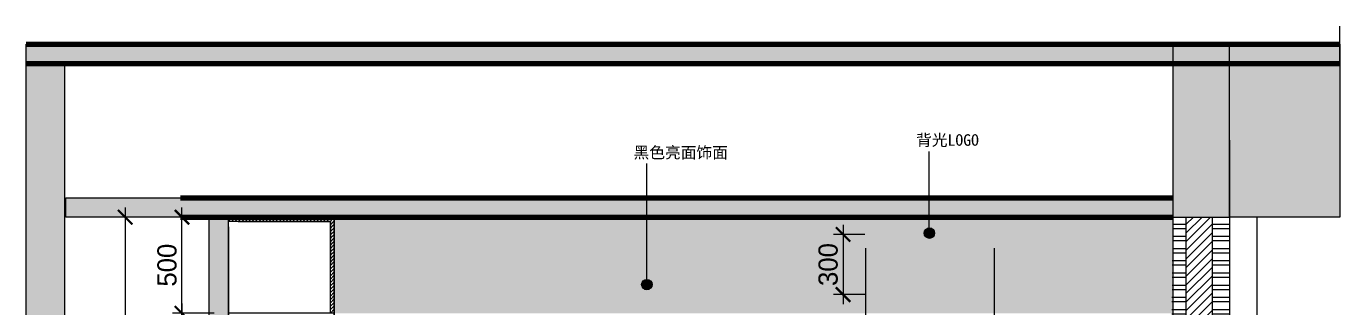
# Model space of a CAD drawing. Header units: millimetres. Extents: x 346472 to 732256, y -34068 to -15883.
# Drawn here: x 721211 to 728046, y -28002 to -26537 of the extents above; entities that cross this region are included whole.
import ezdxf

# ---------------------------------------------------------------- set-up
doc = ezdxf.new("R2010")
doc.units = ezdxf.units.MM
doc.header["$LTSCALE"] = 7
doc.header["$PDMODE"] = 3
doc.layers.get('0').update_dxf_attribs({"lineweight": 0})
doc.layers.add('1', color=1, linetype='Continuous')
for name, color, linetype, lineweight in [('3', 3, 'Continuous', 0), ('PLAN', 1, 'Continuous', 0), ('QUOTE', 251, 'Continuous', 5), ('SECTION', 7, 'Continuous', 5)]:
    doc.layers.add(name, color=color, linetype=linetype, lineweight=lineweight)
doc.styles.get("Standard").update_dxf_attribs({"font": 'STKaiti.ttf'})
doc.styles.add('style1', font='')
doc.styles.get('style1').set_extended_font_data('Century Gothic')
doc.dimstyles.new('1-50', dxfattribs={"dimscale": 50, "dimtxt": 2, "dimasz": 1.5, "dimexe": 1, "dimexo": 1.5, "dimgap": 0.5, "dimtad": 1, "dimdec": 0, "dimzin": 0, "dimdsep": 46, "dimtxsty": 'style1', "dimblk": 'ARCHTICK', "dimcen": 0, "dimdle": 1, "dimclrd": 256, "dimclre": 256, "dimclrt": 30, "dimadec": 0, "dimazin": 0, "dimtfac": 100, "dimtdec": 0, "dimtix": 1, "dimtmove": 2, "dimatfit": 3, "dimldrblk": 'arrow', "dimfxl": 250, "dimtolj": 1, "dimtzin": 0, "dimlwd": -1, "dimlwe": -1, "dimarcsym": 2})

# ---------------------------------------------------------------- blocks, each defined once
blk = doc.blocks.new('EA7')
h = blk.add_hatch(color=255)
h.dxf.hatch_style = 1
h.paths.add_polyline_path([(3949, -3278), (3366, -3278), (3366, -2971), (3949, -2971, 1.076929), (3949, -2860), (3326, -2860, 0.408863), (3245, -2943), (3245, -3723, 0.419585), (3329, -3806), (3949, -3806, 1.074172), (3949, -3696), (3366, -3696), (3366, -3388), (3949, -3388, 1.074172)])
h.paths.add_polyline_path([(4638, -2886, 0.698099), (4525, -2886), (4124, -3742, 0.994612), (4223, -3784), (4361, -3489), (4802, -3489), (4941, -3787, 1.005813), (5037, -3738)])
h.paths.add_polyline_path([(4403, -3400), (4583, -3001), (4763, -3400)], flags=16)
h.paths.add_polyline_path([(5967, -2856), (5126, -2856), (5090, -2936), (5932, -2936)])
h.paths.add_polyline_path([(5904, -2999), (5062, -2999), (5026, -3081), (5867, -3081)])
h.paths.add_polyline_path([(5840, -3142), (5528, -3142), (5489, -3229), (5801, -3229)])
h.paths.add_polyline_path([(5775, -3289), (5463, -3289), (5425, -3374), (5737, -3374)])
h.paths.add_polyline_path([(5709, -3435), (5397, -3435), (5359, -3520), (5672, -3520)])
h.paths.add_polyline_path([(5642, -3586), (5330, -3586), (5294, -3666), (5606, -3666)])
h.paths.add_polyline_path([(5579, -3727), (5267, -3727), (5231, -3807), (5543, -3807)])
h = blk.add_hatch(color=255)
h.dxf.hatch_style = 1
h.paths.add_polyline_path([(4177, -3961, 0.414785), (4107, -3909), (4028, -3909), (4028, -3918), (4047, -3918), (4047, -4140), (4027, -4140), (4027, -4149), (4108, -4149), (4108, -4140), (4079, -4140), (4079, -4026), (4100, -4026, -0.436227), (4140, -4066), (4140, -4095, 0.435886), (4192, -4149), (4277, -4149), (4277, -4140), (4260, -4140), (4260, -3918), (4279, -3918), (4279, -3909), (4208, -3909), (4208, -3918), (4228, -3918), (4228, -4140), (4194, -4140, -0.39812), (4172, -4119), (4172, -4067, 0.354296), (4139, -4022, 0.346035)])
h.paths.add_polyline_path([(4126, -4006, -0.188397), (4099, -4017), (4079, -4017), (4079, -3918), (4093, -3918, -0.424845), (4141, -3960, -0.24896)], flags=16)
h.paths.add_polyline_path([(4481, -3969, 0.301998), (4389, -3903, 0.337392), (4291, -3986, 0.177292), (4303, -4096, 0.304174), (4389, -4154, 0.376805), (4490, -4068, 0.158592)])
h.paths.add_polyline_path([(4330, -3995, -0.155611), (4352, -3930, -0.231021), (4391, -3912, -0.318137), (4439, -3946, -0.127142), (4453, -4018, -0.089893), (4442, -4113, -0.324623), (4389, -4144, -0.223203), (4348, -4126, -0.13857), (4330, -4072, -0.058271)], flags=16)
h.paths.add_polyline_path([(4006, -3969, 0.301998), (3914, -3903, 0.337392), (3816, -3986, 0.177292), (3828, -4096, 0.304174), (3914, -4154, 0.376805), (4015, -4068, 0.158592)])
h.paths.add_polyline_path([(3855, -3995, -0.155611), (3877, -3930, -0.231021), (3916, -3912, -0.318137), (3964, -3946, -0.127142), (3977, -4018, -0.089893), (3967, -4113, -0.324623), (3913, -4144, -0.223203), (3873, -4126, -0.13857), (3855, -4072, -0.058271)], flags=16)
h.paths.add_polyline_path([(3778, -4028, 0.179925), (3796, -3971, 0.189085), (3778, -3931, 0.183312), (3726, -3909), (3590, -3909), (3527, -4088), (3462, -3909), (3412, -3908), (3412, -3918), (3432, -3918), (3432, -4140), (3412, -4140), (3412, -4149), (3461, -4149), (3461, -4140), (3440, -4140), (3440, -3949), (3517, -4149), (3590, -3941), (3590, -4140), (3570, -4140), (3570, -4149), (3715, -4149), (3715, -4140), (3697, -4140), (3697, -4050), (3732, -4050, 0.210644)])
h.paths.add_polyline_path([(3717, -4041), (3697, -4041), (3697, -3918, -0.16472), (3742, -3929, -0.24035), (3761, -3965, -0.156146), (3752, -4020, -0.253003)], flags=16)
h.paths.add_polyline_path([(3665, -4140), (3621, -4140), (3621, -3918), (3665, -3918)], flags=16)
h.paths.add_polyline_path([(3290, -4032), (3302, -4032, -0.416446), (3340, -4068), (3349, -4068), (3349, -3985), (3340, -3985, -0.405814), (3304, -4022), (3290, -4022), (3290, -3918), (3335, -3918, -0.301884), (3383, -3943, -0.131974), (3390, -3975), (3398, -3975), (3398, -3909), (3239, -3909), (3239, -3918), (3258, -3918), (3258, -4140), (3239, -4140), (3239, -4149), (3258, -4149), (3398, -4149), (3398, -4076), (3390, -4076), (3389, -4102, -0.320604), (3336, -4140), (3290, -4140)])
h = blk.add_hatch(color=255)
h.dxf.hatch_style = 1
h.paths.add_polyline_path([(4961, -3909), (4839, -3909), (4814, -3938), (4943, -3938, 0.315299)])
h.paths.add_polyline_path([(4749, -3909), (4676, -3909, 0.13828), (4667, -3938), (4740, -3938), (4744, -3933), (4770, -3933, 0.341063)])
h.paths.add_polyline_path([(4583, -3909), (4466, -3909, 0.315299), (4483, -3938), (4608, -3938)])
h.paths.add_polyline_path([(4618, -3951), (4498, -3951, 0.315299), (4516, -3980), (4644, -3980)])
h.paths.add_polyline_path([(4891, -3992), (4769, -3992), (4758, -4005), (4748, -3992), (4666, -3992), (4665, -4005), (4654, -3992), (4533, -3992, 0.315299), (4550, -4022), (4874, -4022, 0.315299)])
h.paths.add_polyline_path([(4735, -3951), (4668, -3951), (4666, -3980), (4744, -3980)])
h.paths.add_polyline_path([(4926, -3951), (4805, -3951), (4779, -3980), (4908, -3980, 0.315299)])
h.paths.add_polyline_path([(4855, -4034), (4567, -4034, 0.315299), (4585, -4063), (4644, -4063, -0.454575), (4694, -4048), (4695, -4043), (4697, -4043), (4697, -4063), (4734, -4063), (4742, -4041), (4750, -4063), (4837, -4063, 0.315299)])
h.paths.add_polyline_path([(4819, -4076), (4754, -4076), (4765, -4106), (4801, -4106, 0.315299)])
h.paths.add_polyline_path([(4742, -4076), (4733, -4076), (4727, -4095), (4749, -4095)])
h.paths.add_polyline_path([(4750, -4098), (4726, -4098), (4723, -4106), (4753, -4106)])
h.paths.add_polyline_path([(4729, -4076), (4652, -4076, 0.136315), (4656, -4106), (4691, -4106), (4691, -4095), (4682, -4095), (4682, -4091), (4708, -4091), (4708, -4095), (4700, -4095), (4700, -4106), (4719, -4106)])
h.paths.add_polyline_path([(4640, -4076), (4604, -4076, 0.315299), (4622, -4106), (4643, -4106, -0.176582)])
h.paths.add_polyline_path([(4654, -4063), (4694, -4063, 0.800273)], flags=17)
h.paths.add_polyline_path([(4686, -4119), (4662, -4119, 0.417396)], flags=17)
h.paths.add_polyline_path([(4784, -4119), (4770, -4119), (4771, -4123), (4779, -4123), (4779, -4126), (4748, -4126), (4748, -4123), (4759, -4123), (4758, -4119), (4718, -4119), (4717, -4123), (4725, -4123), (4725, -4126), (4708, -4126), (4708, -4123), (4713, -4123), (4714, -4119), (4700, -4119), (4700, -4126), (4698, -4126), (4694, -4120, -0.456205), (4652, -4119), (4639, -4119, 0.315299), (4656, -4149), (4767, -4149, 0.315299)])
h = blk.add_hatch(color=255)
h.dxf.hatch_style = 1
h.paths.add_polyline_path([(5933, -3918), (5952, -3918), (5952, -3909), (5830, -3909), (5830, -3918), (5849, -3918), (5849, -4080), (5737, -3909), (5684, -3909), (5684, -3918), (5703, -3918), (5703, -4140), (5672, -4140), (5589, -3897), (5503, -4140), (5515, -4140), (5538, -4072), (5614, -4072), (5636, -4140), (5607, -4140), (5607, -4149), (5731, -4149), (5731, -4140), (5711, -4140), (5711, -3931), (5857, -4154), (5857, -3918), (5902, -3918), (5902, -4140), (5883, -4140), (5883, -4149), (5952, -4149), (5952, -4140), (5933, -4140)])
h.paths.add_polyline_path([(5611, -4063), (5542, -4063), (5577, -3961)], flags=16)
h.paths.add_polyline_path([(5473, -3918), (5491, -3918), (5491, -3909), (5442, -3909), (5379, -4089), (5313, -3909), (5265, -3909), (5265, -3918), (5283, -3918), (5283, -4140), (5248, -4140, -0.39812), (5227, -4119), (5227, -4067, 0.354296), (5193, -4022, 0.346035), (5231, -3961, 0.414785), (5161, -3909), (5083, -3909), (5083, -3918), (5133, -3918), (5147, -3918, -0.424845), (5196, -3960, -0.24896), (5180, -4006, -0.188397), (5154, -4017), (5133, -4017), (5133, -3918), (5102, -3918), (5102, -4140), (5065, -4140), (4982, -3898), (4897, -4140), (4881, -4140), (4881, -4149), (4928, -4149), (4928, -4140), (4909, -4140), (4932, -4072), (5007, -4072), (5029, -4140), (5001, -4140), (5001, -4149), (5162, -4149), (5162, -4140), (5133, -4140), (5133, -4026), (5155, -4026, -0.436227), (5194, -4066), (5194, -4095, 0.435886), (5246, -4149), (5314, -4149), (5314, -4140), (5292, -4140), (5292, -3947), (5370, -4149), (5440, -3941), (5440, -4140), (5423, -4140), (5423, -4149), (5535, -4149), (5535, -4140), (5473, -4140)])
h.paths.add_polyline_path([(5004, -4063), (4935, -4063), (4970, -3961)], flags=16)
blk = doc.blocks.new('EA7 LOGO')
at = {"layer": '1', "color": 4, "xscale": 0.3880245985866126, "yscale": 0.3880245985866126, "zscale": 0.3880245985866126}
blk.add_blockref('EA7', (17250, -2916), dxfattribs=at)
blk = doc.blocks.new('_ArchTick')
at = {"color": 0, "linetype": 'ByBlock', "const_width": 0.15}
blk.add_lwpolyline([(-0.5, -0.5), (0.5, 0.5)], dxfattribs=at)
blk = doc.blocks.new('*D32')
at = {"layer": 'Defpoints', "color": 0, "lineweight": 5, "transparency": 16777216}
for p in [(722163, -27530.9, 0), (721725.5, -30930.9), (722163, -30930.9, 0.3)]:
    blk.add_point(p, dxfattribs=at)
at = {"layer": 'QUOTE', "transparency": 16777216}
for p, q in [((722088, -27530.9), (721675.5, -27530.9)), ((721725.5, -27480.9), (721725.5, -30980.9)), ((722088, -30930.9), (721675.5, -30930.9))]:
    blk.add_line(p, q, dxfattribs=at)
at = {"layer": 'QUOTE', "transparency": 16777216, "xscale": 75, "yscale": 75, "zscale": 75}
for p, rotation in [((721725.5, -27530.9), 90), ((721725.5, -30930.9), 270)]:
    blk.add_blockref('_ArchTick', p, dxfattribs=dict(at, rotation=rotation))
at = {"layer": 'QUOTE', "color": 30, "transparency": 16777216, "insert": (721647.9, -29230.9), "char_height": 100, "attachment_point": 5, "rotation": 90, "style": 'style1'}
blk.add_mtext('\\A1;3400', dxfattribs=at)
blk = doc.blocks.new('arrow')
at = {"layer": 'PLAN', "ltscale": 100}
blk.add_hatch(color=256, dxfattribs=at).paths.add_polyline_path([(61.552, 175.676), (61.089, 174.566), (63.518, 176.483), (60.443, 176.139)])
for p, q in [((63.518, 176.483), (60.443, 176.139)), ((61.552, 175.676), (60.443, 176.139)), ((61.089, 174.566), (63.518, 176.483)), ((61.552, 175.676), (61.089, 174.566))]:
    blk.add_line(p, q, dxfattribs=at)
blk = doc.blocks.new('*D33')
at = {"layer": 'Defpoints', "color": 0, "lineweight": 5, "transparency": 16777216}
for p in [(722020.9, -27530.9), (722263, -27530.9, 0), (722263, -28030.9, 0)]:
    blk.add_point(p, dxfattribs=at)
at = {"layer": 'QUOTE', "transparency": 16777216}
for p, q in [((722188, -27530.9), (721970.9, -27530.9)), ((722020.9, -28080.9), (722020.9, -27480.9)), ((722188, -28030.9), (721970.9, -28030.9))]:
    blk.add_line(p, q, dxfattribs=at)
at = {"layer": 'QUOTE', "transparency": 16777216, "xscale": 75, "yscale": 75, "zscale": 75}
for p, rotation in [((722020.9, -27530.9), 90), ((722020.9, -28030.9), 270)]:
    blk.add_blockref('_ArchTick', p, dxfattribs=dict(at, rotation=rotation))
at = {"layer": 'QUOTE', "color": 30, "transparency": 16777216, "insert": (721943.4, -27780.9), "char_height": 100, "attachment_point": 5, "rotation": 90, "style": 'style1'}
blk.add_mtext('\\A1;500', dxfattribs=at)
blk = doc.blocks.new('*D34')
at = {"layer": 'Defpoints', "color": 0, "lineweight": 5, "transparency": 16777216}
for p in [(722263, -28030.9, 0), (722020.9, -30930.9), (722263, -30930.9, 0)]:
    blk.add_point(p, dxfattribs=at)
at = {"layer": 'QUOTE', "transparency": 16777216}
for p, q in [((722020.9, -27980.9), (722020.9, -30980.9)), ((722188, -28030.9), (721970.9, -28030.9)), ((722188, -30930.9), (721970.9, -30930.9))]:
    blk.add_line(p, q, dxfattribs=at)
at = {"layer": 'QUOTE', "transparency": 16777216, "xscale": 75, "yscale": 75, "zscale": 75}
for p, rotation in [((722020.9, -28030.9), 90), ((722020.9, -30930.9), 270)]:
    blk.add_blockref('_ArchTick', p, dxfattribs=dict(at, rotation=rotation))
at = {"layer": 'QUOTE', "color": 30, "transparency": 16777216, "insert": (721943.4, -29480.9), "char_height": 100, "attachment_point": 5, "rotation": 90, "style": 'style1'}
blk.add_mtext('\\A1;2900', dxfattribs=at)
blk = doc.blocks.new('*D36')
at = {"layer": 'Defpoints', "color": 0, "lineweight": 5, "transparency": 16777216}
for p in [(725648.9, -27621.1), (725461.2, -27934), (725648.9, -27934)]:
    blk.add_point(p, dxfattribs=at)
at = {"layer": 'QUOTE', "transparency": 16777216}
for p, q in [((725461.2, -27571.1), (725461.2, -27984)), ((725573.9, -27621.1), (725411.2, -27621.1)), ((725573.9, -27934), (725411.2, -27934))]:
    blk.add_line(p, q, dxfattribs=at)
at = {"layer": 'QUOTE', "transparency": 16777216, "xscale": 75, "yscale": 75, "zscale": 75}
for p, rotation in [((725461.2, -27621.1), 90), ((725461.2, -27934), 270)]:
    blk.add_blockref('_ArchTick', p, dxfattribs=dict(at, rotation=rotation))
at = {"layer": 'QUOTE', "color": 30, "transparency": 16777216, "insert": (725383.7, -27777.6), "char_height": 100, "attachment_point": 5, "rotation": 90, "style": 'style1'}
blk.add_mtext('\\A1;300', dxfattribs=at)
blk = doc.blocks.new('*D37')
at = {"layer": 'Defpoints', "color": 0, "lineweight": 5, "transparency": 16777216}
for p in [(725577.5, -27617.8), (726247.5, -27617.8), (725577.5, -28236.3)]:
    blk.add_point(p, dxfattribs=at)
at = {"layer": 'QUOTE', "transparency": 16777216}
for p, q in [((725577.5, -27692.8), (725577.5, -28286.3)), ((726247.5, -27692.8), (726247.5, -28286.3)), ((726297.5, -28236.3), (725527.5, -28236.3))]:
    blk.add_line(p, q, dxfattribs=at)
at = {"layer": 'QUOTE', "transparency": 16777216, "xscale": 75, "yscale": 75, "zscale": 75, "rotation": 180}
blk.add_blockref('_ArchTick', (725577.5, -28236.3), dxfattribs=at)
at = {"layer": 'QUOTE', "transparency": 16777216, "xscale": 75, "yscale": 75, "zscale": 75}
blk.add_blockref('_ArchTick', (726247.5, -28236.3), dxfattribs=at)
at = {"layer": 'QUOTE', "color": 30, "transparency": 16777216, "insert": (725912.5, -28158.8), "char_height": 100, "attachment_point": 5, "style": 'style1'}
blk.add_mtext('\\A1;650', dxfattribs=at)

msp = doc.modelspace()

# ---------------------------------------------------------------- hatches: boundary and pattern name
at = {"layer": 'SECTION'}
h = msp.add_hatch(color=0, dxfattribs=at)
h.dxf.hatch_style = 1
h.paths.add_polyline_path([(728045.5, -26730.9), (728045.5, -26630.9), (721210.7, -26630.9), (721210.7, -26730.9)])
h = msp.add_hatch(color=0, dxfattribs=at)
h.dxf.hatch_style = 1
h.paths.add_polyline_path([(727472.5, -26630.9), (727372.5, -26630.9), (727372.5, -26630.9), (727472.5, -26630.9)])
h.paths.add_polyline_path([(727472.5, -26630.9), (727176.3, -26630.9), (727176.3, -27530.9), (727472.5, -27530.9)])
at = {"layer": 'SECTION', "ltscale": 100}
h = msp.add_hatch(color=256, dxfattribs=at)
h.dxf.hatch_style = 1
h.set_gradient(color1=(51, 51, 51), color2=(173, 173, 173), tint=1)
h.paths.add_polyline_path([(728045.5, -27530.9), (728045.5, -26630.9), (727472.5, -26630.9), (727472.5, -27530.9)])
at = {"layer": 'SECTION'}
h = msp.add_hatch(color=0, dxfattribs=at)
h.dxf.hatch_style = 1
h.paths.add_polyline_path([(721210.7, -30930.9), (721410.9, -30930.9), (721410.9, -26730.9), (721210.7, -26730.9)])
h = msp.add_hatch(color=0, dxfattribs=at)
h.dxf.hatch_style = 1
h.paths.add_polyline_path([(727176.3, -27530.9), (727176.3, -27430.9), (721416.7, -27430.9), (721416.7, -27530.9)])
h = msp.add_hatch(color=256, dxfattribs=at)
h.dxf.hatch_style = 1
h.paths.add_polyline_path([(722163, -27530.9), (722263, -27530.9), (722263, -27604.4), (722263, -30930.9), (722163, -30930.9)])
h = msp.add_hatch(dxfattribs=at)
h.set_pattern_fill('ANSI31', color=256, scale=100)
h.set_pattern_definition([(45, (112262.82, -167397.237), (-8.83883476, 8.83883476), [])])
h.paths.add_polyline_path([(722813, -27530.9), (722813, -28030.9), (722793, -28030.9), (722793, -27554.4), (722263, -27554.4), (722263, -27530.9)])
at = {"layer": 'SECTION', "ltscale": 100}
h = msp.add_hatch(color=256, dxfattribs=at)
h.dxf.hatch_style = 1
h.set_gradient(color1=(51, 51, 51), color2=(173, 173, 173), tint=1)
h.paths.add_polyline_path([(727176.3, -28030.9), (727176.3, -27530.9), (722813, -27530.9), (722813, -28030.9)])
at = {"layer": 'SECTION', "linetype": 'ByBlock'}
h = msp.add_hatch(dxfattribs=at)
h.set_pattern_fill('STEEL', color=8, scale=20, angle=315)
h.set_pattern_definition([(0, (610915.816, -41876.856), (2e-14, 63.5), []), (0, (610938.27, -41854.405), (2e-14, 63.5), [])])
h.paths.add_polyline_path([(727246.8, -30930.9), (727246.8, -27530.9), (727176.3, -27530.9), (727145.7, -30930.9)])
h.paths.add_polyline_path([(727472.5, -30930.9), (727472.5, -27530.9), (727381.7, -27530.9), (727381.7, -30930.9)])
at = {"layer": 'SECTION'}
h = msp.add_hatch(dxfattribs=at)
h.set_pattern_fill('ANSI31', color=2, scale=10)
h.set_pattern_definition([(45, (564177.988, 3381.423), (-22.4506403, 22.4506403), [])])
h.paths.add_polyline_path([(727246.8, -27530.9), (727381.7, -27530.9), (727381.7, -30930.9), (727246.8, -30930.9)])
h = msp.add_hatch(color=256, dxfattribs=at)
h.dxf.hatch_style = 1
edge = h.paths.add_edge_path()
edge.add_arc((725910.2, -27614.1), 27.3, 0, 360)
h = msp.add_hatch(color=256, dxfattribs=at)
h.dxf.hatch_style = 1
edge = h.paths.add_edge_path()
edge.add_arc((724440, -27882.1), 27.3, 0, 360)

# ---------------------------------------------------------------- linework, layer by layer
at = {"layer": '3', "color": 0, "lineweight": 200, "ltscale": 2}
for p, q in [((721210.7, -26630.9, 2.3), (728045.5, -26630.9, 2.3)), ((721210.7, -26730.9, 2.3), (728045.5, -26730.9, 2.3)), ((722014.1, -27430.9, 2.3), (727176.3, -27430.9, 2.3)), ((722014.1, -27530.9, 2.3), (727176.3, -27530.9, 2.3))]:
    msp.add_line(p, q, dxfattribs=at)
at = {"layer": 'SECTION'}
for p, q in [((728045.5, -26730.9, 2.3), (728045.5, -26537.3, 2.3)), ((721210.7, -31423.4, 2.3), (721210.7, -26630.9, 2.3)), ((721210.7, -30930.9, 2.3), (721210.7, -26730.9, 2.3)), ((721410.9, -30930.9, 2.3), (721410.9, -26730.9, 2.3)), ((721410.9, -30930.9, 2.3), (721410.9, -26730.9, 2.3)), ((727176.3, -27130.9, 1.3), (727176.3, -30930.9, 1.3)), ((727472.5, -27130.9, 2), (727472.5, -30930.9, 2)), ((722163, -30930.9, 2.7), (722163, -27530.9, 2.7)), ((722163, -30930.9, 2.7), (722163, -27530.9, 2.7)), ((722263, -30930.9, 2.3), (722263, -27530.9, 2.3)), ((722263, -30930.9, 2.3), (722263, -27530.9, 2.3)), ((722813, -30930.9, 2.3), (722813, -27530.9, 2.3)), ((722813, -30930.9, 2.3), (722813, -27530.9, 2.3)), ((727614.3, -27530.9, 2.3), (727614.3, -30930.9, 1.5)), ((722263, -27580.9, 2.3), (722263, -30930.9, 2.3))]:
    msp.add_line(p, q, dxfattribs=at)
at = {"layer": 'SECTION', "lineweight": 5}
for p, q in [((725909.5, -27608.2, 2.3), (725909.5, -27189.8, 2.3)), ((724439.3, -27882, -9.5), (724439.3, -27252.4, -9.5))]:
    msp.add_line(p, q, dxfattribs=at)
at = {"layer": 'SECTION', "lineweight": 9}
msp.add_line((722813, -27580.9, 2.3), (722813, -30930.9, 2.3), dxfattribs=at)
at = {"layer": 'SECTION'}
for points, elevation in [([(727176.3, -27530.9), (727472.5, -27530.9), (727472.5, -26630.9), (727176.3, -26630.9)], 2.3), ([(727472.5, -26630.9), (728045.5, -26630.9), (728045.5, -27530.9), (727472.5, -27530.9)], 2.3), ([(722813, -28030.9), (722263, -28030.9), (722263, -27530.9), (722813, -27530.9)], 2.3), ([(727246.8, -27530.9), (727381.7, -27530.9), (727381.7, -30930.9), (727246.8, -30930.9)], 1.5)]:
    msp.add_lwpolyline(points, close=True, dxfattribs=dict(at, elevation=elevation))
at = {"layer": 'SECTION', "elevation": 2.3}
for points in [[(727176.3, -27530.9), (721416.7, -27530.9), (721416.7, -27430.9), (727176.3, -27430.9)], [(722263, -27554.4), (722263, -27530.9), (722813, -27530.9), (722813, -28030.9), (722793, -28030.9), (722793, -27554.4), (722263, -27554.4)], [(722313, -27530.9), (722813, -27530.9), (722813, -27780.9)], [(722313, -27530.9), (722813, -27530.9), (722813, -27780.9)], [(722313, -27554.4), (722793, -27554.4), (722793, -27780.9)]]:
    msp.add_lwpolyline(points, dxfattribs=at)
at = {"layer": 'SECTION'}
for centre in [(725910.2, -27614.1, 2.3), (724440, -27882.1, -9.5)]:
    msp.add_circle(centre, 27.3, dxfattribs=at)

# ---------------------------------------------------------------- block references
at = {"layer": '1', "xscale": 0.6295734499883878, "yscale": 0.6295734499883878, "zscale": 0.6295734499883878}
msp.add_blockref('EA7 LOGO', (713925.9, -25083.9, 2.3), dxfattribs=at)

# ---------------------------------------------------------------- texts
at = {"layer": 'SECTION', "lineweight": 5, "char_height": 60, "attachment_point": 7}
for s, insert in [('{\\fSimSun|b0|i0|c134|p2;背光LOGO}', (725841.1, -27165.9, 2.3)), ('{\\fSimSun|b0|i0|c134|p2;黑色亮面饰面}', (724370.9, -27231.2, -9.5))]:
    msp.add_mtext_dynamic_manual_height_columns(s, width=750.458, gutter_width=12.5, heights=[0], dxfattribs=dict(at, insert=insert))

# ---------------------------------------------------------------- dimensions: what is measured, and where the dimension line sits
at = {"layer": 'QUOTE'}
for base, p1, p2, picture, middle in [((721725.5, -30930.9, 2.3), (722163, -27530.9, 2.3), (722163, -30930.9, 2.7), '*D32', (721647.9, -29230.9, 2.3)), ((722020.9, -27530.9, 2.3), (722263, -28030.9, 2.3), (722263, -27530.9, 2.3), '*D33', (721943.4, -27780.9, 2.3)), ((722020.9, -30930.9, 2.3), (722263, -28030.9, 2.3), (722263, -30930.9, 2.3), '*D34', (721943.4, -29480.9, 2.3))]:
    dim = msp.add_linear_dim(base=base, p1=p1, p2=p2, angle=90, dimstyle='1-50', dxfattribs=at)
    dim.commit()
    dim.dimension.update_dxf_attribs({"geometry": picture, "text_midpoint": middle})
dim = msp.add_linear_dim(base=(725461.2, -27934, 2.3), p1=(725648.9, -27621.1, 2.3), p2=(725648.9, -27934, 2.3), angle=90, text='300', dimstyle='1-50', dxfattribs=at)
dim.commit()
dim.dimension.update_dxf_attribs({"geometry": '*D36', "text_midpoint": (725383.7, -27777.6, 2.3)})
dim = msp.add_linear_dim(base=(725577.5, -28236.3, 2.3), p1=(726247.5, -27617.8, 2.3), p2=(725577.5, -27617.8, 2.3), text='650', dimstyle='1-50', dxfattribs=at)
dim.commit()
dim.dimension.update_dxf_attribs({"geometry": '*D37', "text_midpoint": (725912.5, -28158.8, 2.3)})

doc.saveas('drawing.dxf')
